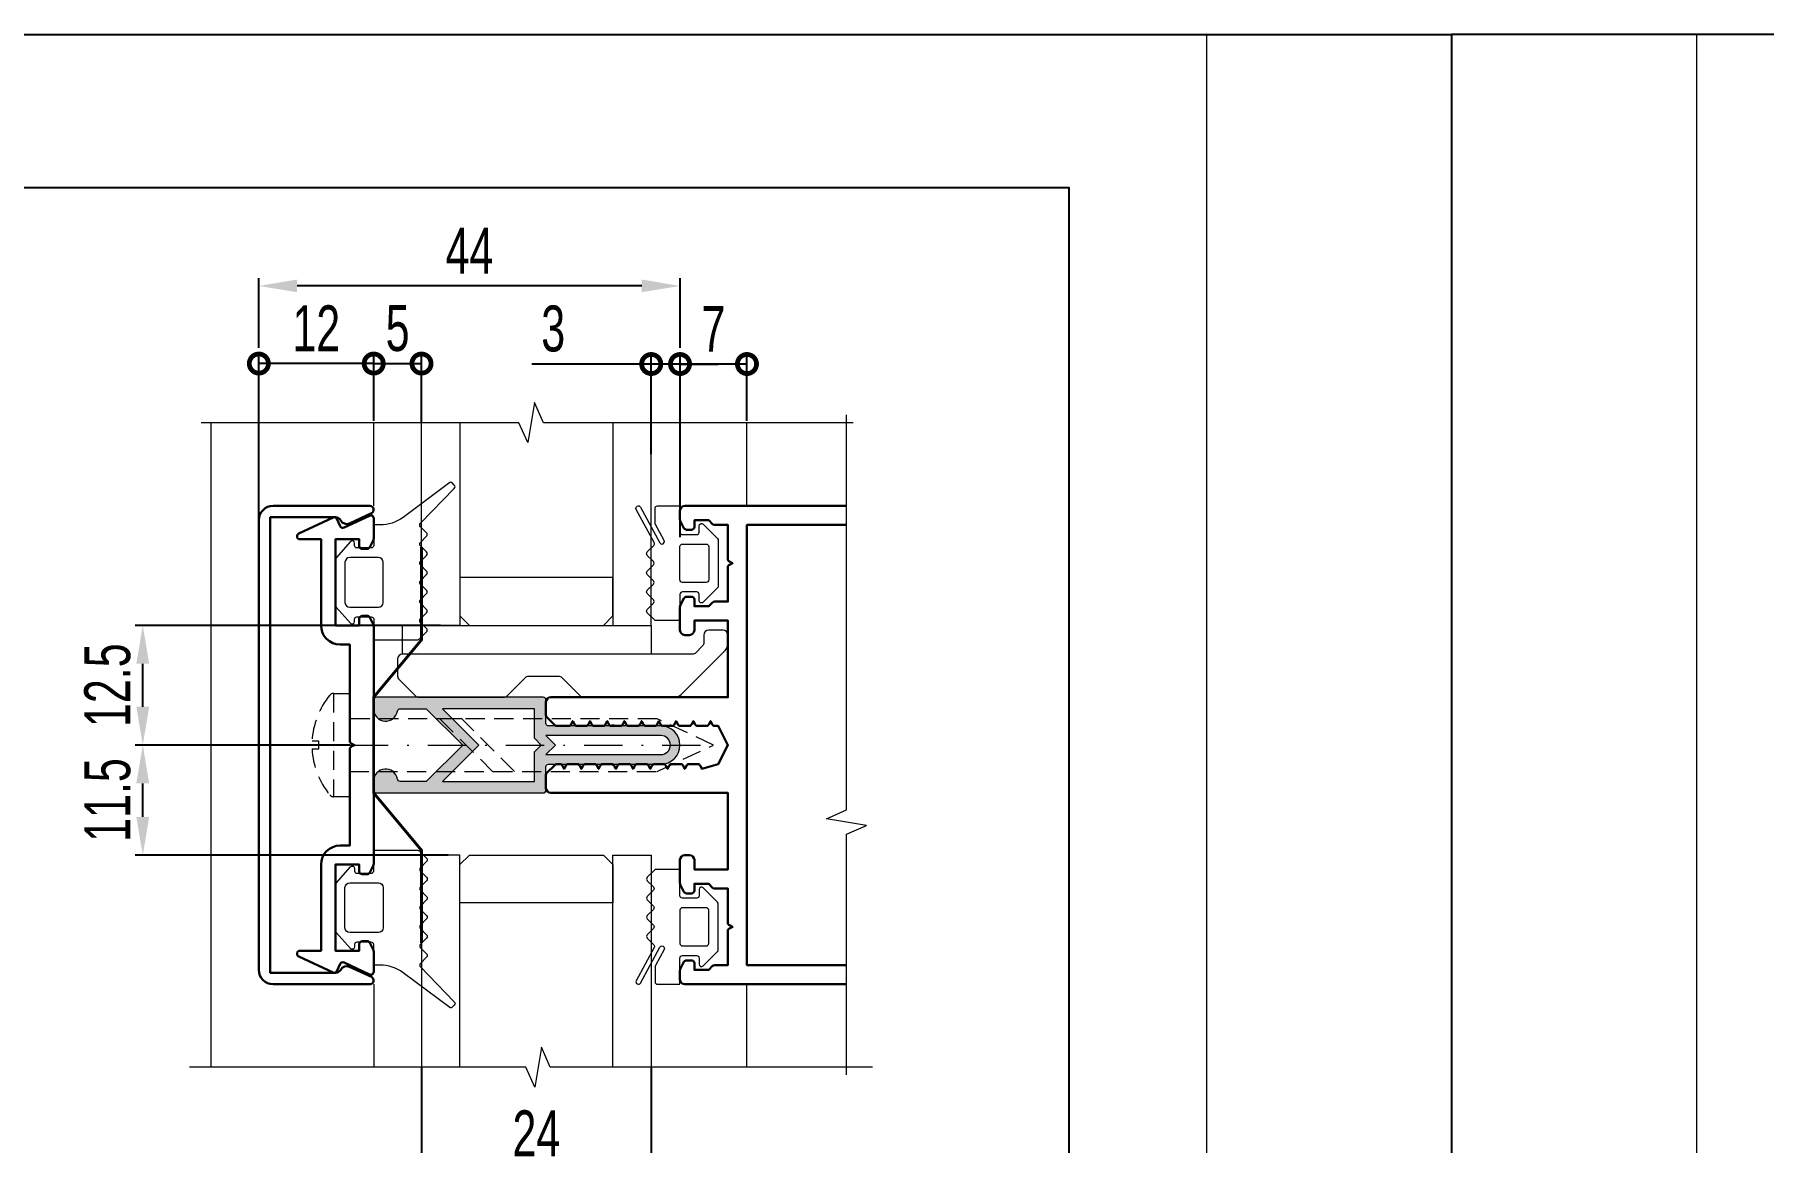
# Model space of a CAD drawing. Extents: x -37 to 8820, y -336 to 478.
# Drawn here: x 957.5 to 1070.4, y 224.6 to 297 of the extents above; entities that cross this region are included whole.
import ezdxf

# ---------------------------------------------------------------- set-up
doc = ezdxf.new("R2010")
doc.units = 0
doc.header["$LTSCALE"] = 5
doc.linetypes.add('DASHDOT', pattern=[1, 0.5, -0.25, 0, -0.25])
doc.linetypes.add('HIDDEN', pattern=[0.375, 0.25, -0.125])
doc.layers.get('0').update_dxf_attribs({"linetype": 'CONTINUOUS', "lineweight": 30})
doc.layers.get('DEFPOINTS').update_dxf_attribs({"linetype": 'CONTINUOUS'})
for name, color, linetype, lineweight in [('1', 6, 'DASHDOT', 13), ('2', 3, 'HIDDEN', 13), ('Dimentions', 5, 'CONTINUOUS', 15), ('Glass', 5, 'CONTINUOUS', 20), ('Ал подклад', 7, 'CONTINUOUS', 20), ('Герлен', 7, 'CONTINUOUS', 60), ('Зигзаг', 1, 'CONTINUOUS', 15), ('Конструкции', 252, 'CONTINUOUS', 20), ('Подкладки', 1, 'CONTINUOUS', 20), ('Уплотнители', 1, 'CONTINUOUS', 20), ('Штриховка', 1, 'CONTINUOUS', 5)]:
    doc.layers.add(name, color=color, linetype=linetype, lineweight=lineweight)
doc.layers.add('Скрытые', color=14, linetype='CONTINUOUS', plot=False)
doc.styles.add('3', font='RUSS.SHX', dxfattribs={"width": 0.7, "height": 3})
doc.dimstyles.new('MX1_6', dxfattribs={"dimtxt": 3, "dimasz": 2.5, "dimexe": 0.5, "dimexo": 0, "dimgap": 0.8, "dimtad": 1, "dimlfac": 1.6, "dimdsep": 46, "dimtxsty": '3', "dimcen": 0, "dimclrd": 256, "dimclre": 256, "dimclrt": 256, "dimaunit": 1, "dimadec": 0, "dimazin": 0, "dimtfac": 1, "dimtmove": 0, "dimatfit": 1, "dimfxl": 1, "dimtvp": 1, "dimtolj": 1, "dimtzin": 0, "dimarcsym": 0})

# ---------------------------------------------------------------- blocks, each defined once
blk = doc.blocks.new('_DotSmall')
at = {"color": 0, "linetype": 'ByBlock', "const_width": 0.5}
blk.add_lwpolyline([(-0.0625, 0, 1), (0.0625, 0, 1)], format="xyb", close=True, dxfattribs=at)
blk = doc.blocks.new('*D613')
at = {"layer": 'DEFPOINTS', "color": 0, "linetype": 'Continuous', "transparency": 16777216}
for p in [(972.12, 275.51), (979.62, 271.76), (972.12, 262.7)]:
    blk.add_point(p, dxfattribs=at)
at = {"layer": 'Dimentions', "linetype": 'Continuous', "lineweight": -2, "transparency": 16777216}
for p, q in [((972.12, 262.7), (972.12, 276.01)), ((979.62, 275.51), (972.12, 275.51)), ((979.62, 271.76), (979.62, 276.01))]:
    blk.add_line(p, q, dxfattribs=at)
at = {"layer": 'Dimentions', "linetype": 'Continuous', "lineweight": -2, "transparency": 16777216, "xscale": 2.5, "yscale": 2.5, "zscale": 2.5, "rotation": 180}
blk.add_blockref('_DotSmall', (972.12, 275.51), dxfattribs=at)
at = {"layer": 'Dimentions', "linetype": 'Continuous', "lineweight": -2, "transparency": 16777216, "xscale": 2.5, "yscale": 2.5, "zscale": 2.5}
blk.add_blockref('_DotSmall', (979.62, 275.51), dxfattribs=at)
at = {"layer": 'Dimentions', "linetype": 'Continuous', "transparency": 16777216, "insert": (975.87, 277.81), "char_height": 3, "attachment_point": 5, "style": '3'}
blk.add_mtext('\\A1;12', dxfattribs=at)
blk = doc.blocks.new('*D614')
at = {"layer": 'DEFPOINTS', "color": 0, "linetype": 'Continuous', "transparency": 16777216}
for p in [(999.62, 275.48), (997.74, 269.59), (999.62, 264.17)]:
    blk.add_point(p, dxfattribs=at)
at = {"layer": 'Dimentions', "linetype": 'Continuous', "lineweight": -2, "transparency": 16777216}
for p, q in [((997.74, 275.48), (989.94, 275.48)), ((997.74, 269.59), (997.74, 275.98)), ((999.62, 275.48), (997.74, 275.48)), ((999.62, 264.17), (999.62, 275.98)), ((999.62, 275.48), (1002.12, 275.48))]:
    blk.add_line(p, q, dxfattribs=at)
at = {"layer": 'Dimentions', "linetype": 'Continuous', "lineweight": -2, "transparency": 16777216, "xscale": 2.5, "yscale": 2.5, "zscale": 2.5}
blk.add_blockref('_DotSmall', (997.74, 275.48), dxfattribs=at)
at = {"layer": 'Dimentions', "linetype": 'Continuous', "lineweight": -2, "transparency": 16777216, "xscale": 2.5, "yscale": 2.5, "zscale": 2.5, "rotation": 180}
blk.add_blockref('_DotSmall', (999.62, 275.48), dxfattribs=at)
at = {"layer": 'Dimentions', "linetype": 'Continuous', "transparency": 16777216, "insert": (991.34, 277.78), "char_height": 3, "attachment_point": 5, "style": '3'}
blk.add_mtext('\\A1;3', dxfattribs=at)
blk = doc.blocks.new('*D615')
at = {"layer": 'DEFPOINTS', "color": 0, "linetype": 'Continuous', "transparency": 16777216}
for p in [(972.12, 280.58), (972.12, 276.54), (999.62, 276.54)]:
    blk.add_point(p, dxfattribs=at)
at = {"layer": 'Dimentions', "linetype": 'Continuous', "lineweight": -2, "transparency": 16777216}
for p, q in [((972.12, 276.54), (972.12, 281.08)), ((999.62, 276.54), (999.62, 281.08)), ((997.12, 280.58), (974.62, 280.58))]:
    blk.add_line(p, q, dxfattribs=at)
at = {"layer": 'Dimentions', "linetype": 'Continuous', "transparency": 16777216}
for points in [[(974.62, 281), (974.62, 280.17), (972.12, 280.58)], [(997.12, 281), (997.12, 280.17), (999.62, 280.58)]]:
    blk.add_solid(points, dxfattribs=at)
at = {"layer": 'Dimentions', "linetype": 'Continuous', "transparency": 16777216, "insert": (985.87, 282.88), "char_height": 3, "attachment_point": 5, "style": '3'}
blk.add_mtext('\\A1;44', dxfattribs=at)
blk = doc.blocks.new('*D616')
at = {"layer": 'DEFPOINTS', "color": 0, "linetype": 'Continuous', "transparency": 16777216}
for p in [(982.74, 229.54), (997.74, 229.54), (997.74, 222.93)]:
    blk.add_point(p, dxfattribs=at)
at = {"layer": 'Dimentions', "linetype": 'Continuous', "lineweight": -2, "transparency": 16777216}
for p, q in [((982.74, 229.54), (982.74, 222.43)), ((997.74, 229.54), (997.74, 222.43)), ((985.24, 222.93), (995.24, 222.93))]:
    blk.add_line(p, q, dxfattribs=at)
at = {"layer": 'Dimentions', "linetype": 'Continuous', "transparency": 16777216}
for points in [[(985.24, 223.35), (985.24, 222.51), (982.74, 222.93)], [(995.24, 223.35), (995.24, 222.51), (997.74, 222.93)]]:
    blk.add_solid(points, dxfattribs=at)
at = {"layer": 'Dimentions', "linetype": 'Continuous', "transparency": 16777216, "insert": (990.24, 225.23), "char_height": 3, "attachment_point": 5, "style": '3'}
blk.add_mtext('\\A1;24', dxfattribs=at)
blk = doc.blocks.new('*D617')
at = {"layer": 'DEFPOINTS', "color": 0, "linetype": 'Continuous', "transparency": 16777216}
for p in [(982.74, 275.51), (979.62, 271.76), (982.74, 271.64)]:
    blk.add_point(p, dxfattribs=at)
at = {"layer": 'Dimentions', "linetype": 'Continuous', "lineweight": -2, "transparency": 16777216}
for p, q in [((979.62, 271.76), (979.62, 276.01)), ((979.62, 275.51), (982.74, 275.51)), ((982.74, 271.64), (982.74, 276.01))]:
    blk.add_line(p, q, dxfattribs=at)
at = {"layer": 'Dimentions', "linetype": 'Continuous', "lineweight": -2, "transparency": 16777216, "xscale": 2.5, "yscale": 2.5, "zscale": 2.5, "rotation": 180}
blk.add_blockref('_DotSmall', (979.62, 275.51), dxfattribs=at)
at = {"layer": 'Dimentions', "linetype": 'Continuous', "lineweight": -2, "transparency": 16777216, "xscale": 2.5, "yscale": 2.5, "zscale": 2.5}
blk.add_blockref('_DotSmall', (982.74, 275.51), dxfattribs=at)
at = {"layer": 'Dimentions', "linetype": 'Continuous', "transparency": 16777216, "insert": (981.18, 277.81), "char_height": 3, "attachment_point": 5, "style": '3'}
blk.add_mtext('\\A1;5', dxfattribs=at)
blk = doc.blocks.new('*D618')
at = {"layer": 'DEFPOINTS', "color": 0, "linetype": 'Continuous', "transparency": 16777216}
for p in [(999.62, 275.48), (999.62, 271.76), (1003.99, 271.76)]:
    blk.add_point(p, dxfattribs=at)
at = {"layer": 'Dimentions', "linetype": 'Continuous', "lineweight": -2, "transparency": 16777216}
for p, q in [((999.62, 271.76), (999.62, 275.98)), ((1003.99, 275.48), (999.62, 275.48)), ((1003.99, 271.76), (1003.99, 275.98))]:
    blk.add_line(p, q, dxfattribs=at)
at = {"layer": 'Dimentions', "linetype": 'Continuous', "lineweight": -2, "transparency": 16777216, "xscale": 2.5, "yscale": 2.5, "zscale": 2.5, "rotation": 180}
blk.add_blockref('_DotSmall', (999.62, 275.48), dxfattribs=at)
at = {"layer": 'Dimentions', "linetype": 'Continuous', "lineweight": -2, "transparency": 16777216, "xscale": 2.5, "yscale": 2.5, "zscale": 2.5}
blk.add_blockref('_DotSmall', (1003.99, 275.48), dxfattribs=at)
at = {"layer": 'Dimentions', "linetype": 'Continuous', "transparency": 16777216, "insert": (1001.8, 277.78), "char_height": 3, "attachment_point": 5, "style": '3'}
blk.add_mtext('\\A1;7', dxfattribs=at)
blk = doc.blocks.new('*D642')
at = {"layer": 'DEFPOINTS', "color": 0, "transparency": 16777216}
for p in [(964.54, 258.4), (983.99, 258.4), (978.05, 250.59)]:
    blk.add_point(p, dxfattribs=at)
at = {"layer": 'Dimentions', "lineweight": -2, "transparency": 16777216}
for p, q in [((983.99, 258.4), (964.04, 258.4)), ((964.54, 253.09), (964.54, 255.9)), ((978.05, 250.59), (964.04, 250.59))]:
    blk.add_line(p, q, dxfattribs=at)
at = {"layer": 'Dimentions', "transparency": 16777216}
for points in [[(964.12, 255.9), (964.96, 255.9), (964.54, 258.4)], [(964.12, 253.09), (964.96, 253.09), (964.54, 250.59)]]:
    blk.add_solid(points, dxfattribs=at)
at = {"layer": 'Dimentions', "transparency": 16777216, "insert": (962.24, 254.5), "char_height": 3, "attachment_point": 5, "rotation": 90, "style": '3'}
blk.add_mtext('\\A1;12.5', dxfattribs=at)
blk = doc.blocks.new('*D645')
at = {"layer": 'DEFPOINTS', "color": 0, "transparency": 16777216}
for p in [(964.54, 250.59), (966.96, 250.59), (984.47, 243.4)]:
    blk.add_point(p, dxfattribs=at)
at = {"layer": 'Dimentions', "lineweight": -2, "transparency": 16777216}
for p, q in [((966.96, 250.59), (964.04, 250.59)), ((964.54, 245.9), (964.54, 248.09)), ((984.47, 243.4), (964.04, 243.4))]:
    blk.add_line(p, q, dxfattribs=at)
at = {"layer": 'Dimentions', "transparency": 16777216}
for points in [[(964.12, 248.09), (964.96, 248.09), (964.54, 250.59)], [(964.12, 245.9), (964.96, 245.9), (964.54, 243.4)]]:
    blk.add_solid(points, dxfattribs=at)
at = {"layer": 'Dimentions', "transparency": 16777216, "insert": (962.24, 247), "char_height": 3, "attachment_point": 5, "rotation": 90, "style": '3'}
blk.add_mtext('\\A1;11.5', dxfattribs=at)

msp = doc.modelspace()

# ---------------------------------------------------------------- hatches: boundary and pattern name
at = {"layer": 'Штриховка'}
h = msp.add_hatch(color=256, dxfattribs=at)
h.paths.add_polyline_path([(990.8667, 253.5295, 0.41421356), (990.6792, 253.717), (979.8042, 253.717, 0.41421356), (979.6167, 253.5295), (979.6167, 252.9358, 0.92211283), (981.1689, 252.8098, -0.36752318), (981.354, 252.967), (983.0542, 252.967), (983.9292, 252.092), (984.9898, 252.092), (984.1148, 252.967), (990.1167, 252.967), (990.1167, 252.092), (990.8667, 252.092)])
h.paths.add_polyline_path([(990.8667, 249.092), (990.1167, 249.092), (990.1167, 248.217), (984.1148, 248.217), (984.9898, 249.092), (983.9292, 249.092), (983.0542, 248.217), (981.354, 248.217, -0.36752318), (981.1689, 248.3743, 0.92211283), (979.6167, 248.2483), (979.6167, 247.6545, 0.41421356), (979.8042, 247.467), (990.6792, 247.467, 0.41421356), (990.8667, 247.6545)])
h.paths.add_polyline_path([(986.4898, 250.592), (985.4292, 250.592), (983.9292, 249.092), (984.9898, 249.092)])
h.paths.add_polyline_path([(984.9898, 252.092), (983.9292, 252.092), (985.4292, 250.592), (986.4898, 250.592)])
h.paths.add_polyline_path([(998.3667, 251.842), (995.3667, 251.842), (995.1388, 251.842, -0.02836015), (995.1176, 251.8432, 0.00241783), (995.1167, 251.842), (991.0229, 251.842, -0.41421356), (990.8667, 251.9983), (990.8667, 252.092), (990.1167, 252.092), (990.1167, 251.828), (991.3527, 250.592), (991.4917, 250.592), (990.8667, 251.217), (998.3667, 251.217, -0.41421356), (998.9917, 250.592), (999.6167, 250.592, 0.41421356)])
h.paths.add_polyline_path([(999.6167, 250.592), (998.9917, 250.592, -0.41421356), (998.3667, 249.967), (991.9777, 249.967), (992.6027, 249.342), (992.907, 249.342), (995.1167, 249.342), (995.157, 249.342, -0.19897581), (995.2897, 249.2871, 0.1550132), (995.3667, 249.342), (998.3667, 249.342, 0.41421356)])
h.paths.add_polyline_path([(990.3293, 250.3654), (990.1167, 250.1527), (990.1167, 249.092), (990.8667, 249.092), (990.8667, 249.1858, -0.41421356), (991.0229, 249.342), (991.3527, 249.342)])
h.paths.add_polyline_path([(990.1167, 251.828), (990.1167, 251.0314), (990.556, 250.592), (991.3527, 250.592)], flags=16)
h.paths.add_polyline_path([(991.4222, 250.5225), (991.3527, 250.592), (990.556, 250.592), (990.3293, 250.3654), (991.3527, 249.342), (992.6027, 249.342), (991.9777, 249.967), (990.8667, 249.967)])

# ---------------------------------------------------------------- linework, layer by layer
msp.add_line((979.6167, 258.3603), (979.6167, 242.8238))
for points in [[(972.1167, 235.9045), (972.1167, 265.2795, -0.41421356), (973.0542, 266.217), (979.3667, 266.217, -0.80258485), (979.4723, 265.7405), (978.0357, 265.0705, -0.40155944), (977.4626, 265.2651, 0.27973928), (977.13, 265.467), (972.8667, 265.467), (972.8667, 235.717), (977.13, 235.717, 0.27973928), (977.4626, 235.919, -0.40155944), (978.0357, 236.1135), (979.4723, 235.4436, -0.80258485), (979.3667, 234.967), (973.0542, 234.967, -0.41421356)], [(979.6167, 258.3603, 0.11643382), (979.5969, 258.4441), (979.356, 258.9259, 0.28407904), (979.1883, 259.0295), (978.8667, 259.0295, 0.41421356), (978.6792, 258.842), (978.6792, 258.4045), (977.1167, 258.4045), (977.1167, 264.0295), (978.6792, 264.0295), (978.6792, 263.592, 0.41421356), (978.8667, 263.4045), (979.1883, 263.4045, 0.28407904), (979.356, 263.5082), (979.5969, 263.9899, 0.11643382), (979.6167, 264.0738), (979.6167, 265.4045, 0.54861879), (979.3499, 265.5745), (977.6811, 264.7963, -0.41421356), (977.4319, 264.887), (977.2119, 265.3588, 0.41421356), (976.9627, 265.4495), (974.7249, 264.406, 0.29147342), (974.6167, 264.236), (974.6167, 264.217, 0.41421356), (974.8042, 264.0295), (976.1792, 264.0295), (976.1792, 258.4045, 0.41421356), (977.4292, 257.1545), (978.0542, 257.1545), (978.0542, 250.8642, 0.28407904), (978.1578, 250.6965), (978.3667, 250.592), (978.1578, 250.4876, 0.28407904), (978.0542, 250.3199), (978.0542, 244.0295), (977.4292, 244.0295, 0.41421356), (976.1792, 242.7795), (976.1792, 237.1545), (974.8042, 237.1545, 0.41421356), (974.6167, 236.967), (974.6167, 236.948, 0.29147342), (974.7249, 236.7781), (976.9627, 235.7346, 0.41421356), (977.2119, 235.8253), (977.4319, 236.2971, -0.41421356), (977.6811, 236.3878), (979.3499, 235.6096, 0.54861879), (979.6167, 235.7795), (979.6167, 237.1103, 0.11643382), (979.5969, 237.1941), (979.356, 237.6759, 0.28407904), (979.1883, 237.7795), (978.8667, 237.7795, 0.41421356), (978.6792, 237.592), (978.6792, 237.1545), (977.1167, 237.1545), (977.1167, 242.7795), (978.6792, 242.7795), (978.6792, 242.342, 0.41421356), (978.8667, 242.1545), (979.1883, 242.1545, 0.28407904), (979.356, 242.2582), (979.5969, 242.7399, 0.11643382), (979.6167, 242.8238)]]:
    msp.add_lwpolyline(points, format="xyb", close=True)
msp.add_lwpolyline([(1010.4818, 234.967), (999.9292, 234.967, -0.41421356), (999.6167, 235.2795), (999.6167, 235.8603, -0.11643382), (999.6365, 235.9441), (999.8773, 236.4259, -0.28407904), (1000.0451, 236.5295), (1000.3667, 236.5295, -0.41421356), (1000.5542, 236.342), (1000.5542, 235.9045), (1001.4917, 235.9045), (1001.7493, 236.1621, -0.19891237), (1001.8818, 236.217), (1002.7417, 236.217), (1002.7417, 238.4449, -0.28407904), (1002.8453, 238.6126), (1003.0542, 238.717), (1002.8453, 238.8215, -0.28407904), (1002.7417, 238.9892), (1002.7417, 241.217), (1001.8818, 241.217, -0.19891237), (1001.7493, 241.2719), (1001.4917, 241.5295), (1000.5542, 241.5295), (1000.5542, 241.092, -0.41421356), (1000.3667, 240.9045), (1000.0451, 240.9045, -0.28407904), (999.8773, 241.0082), (999.6365, 241.4899, -0.11643382), (999.6167, 241.5738), (999.6167, 243.092, -0.41421356), (999.9292, 243.4045), (1000.2417, 243.4045, -0.41421356), (1000.5542, 243.092), (1000.5542, 242.467), (1002.7417, 242.467), (1002.7417, 247.467), (991.1792, 247.467, -0.41421356), (990.8667, 247.7795), (990.8667, 248.6394, -0.19891237), (990.9216, 248.7719), (991.4368, 249.2871, -0.19891237), (991.5693, 249.342), (991.782, 249.342, -0.28407904), (991.9497, 249.2384), (992.0542, 249.0295), (992.1586, 249.2384, -0.28407904), (992.3263, 249.342), (992.907, 249.342, -0.28407904), (993.0747, 249.2384), (993.1792, 249.0295), (993.2836, 249.2384, -0.28407904), (993.4513, 249.342), (994.032, 249.342, -0.28407904), (994.1997, 249.2384), (994.3042, 249.0295), (994.4086, 249.2384, -0.28407904), (994.5763, 249.342), (995.157, 249.342, -0.28407904), (995.3247, 249.2384), (995.4292, 249.0295), (995.5336, 249.2384, -0.28407904), (995.7013, 249.342), (996.282, 249.342, -0.28407904), (996.4497, 249.2384), (996.5542, 249.0295), (996.6586, 249.2384, -0.28407904), (996.8263, 249.342), (997.407, 249.342, -0.28407904), (997.5747, 249.2384), (997.6792, 249.0295), (997.7836, 249.2384, -0.28407904), (997.9513, 249.342), (998.532, 249.342, -0.28407904), (998.6997, 249.2384), (998.8042, 249.0295), (998.9086, 249.2384, -0.28407904), (999.0763, 249.342), (999.657, 249.342, -0.28407904), (999.8247, 249.2384), (999.9292, 249.0295), (1000.0336, 249.2384, -0.28407904), (1000.2013, 249.342), (1000.782, 249.342, -0.28407904), (1000.9497, 249.2384), (1001.0542, 249.0295), (1002.1167, 249.342), (1002.7417, 250.592), (1002.1167, 251.842), (1001.8888, 251.842, -0.28407904), (1001.7211, 251.9457), (1001.6167, 252.1545), (1001.5122, 251.9457, -0.28407904), (1001.3445, 251.842), (1000.7638, 251.842, -0.28407904), (1000.5961, 251.9457), (1000.4917, 252.1545), (1000.3872, 251.9457, -0.28407904), (1000.2195, 251.842), (999.6388, 251.842, -0.28407904), (999.4711, 251.9457), (999.3667, 252.1545), (999.2622, 251.9457, -0.28407904), (999.0945, 251.842), (998.5138, 251.842, -0.28407904), (998.3461, 251.9457), (998.2417, 252.1545), (998.1372, 251.9457, -0.28407904), (997.9695, 251.842), (997.3888, 251.842, -0.28407904), (997.2211, 251.9457), (997.1167, 252.1545), (997.0122, 251.9457, -0.28407904), (996.8445, 251.842), (996.2638, 251.842, -0.28407904), (996.0961, 251.9457), (995.9917, 252.1545), (995.8872, 251.9457, -0.28407904), (995.7195, 251.842), (995.1388, 251.842, -0.28407904), (994.9711, 251.9457), (994.8667, 252.1545), (994.7622, 251.9457, -0.28407904), (994.5945, 251.842), (994.0138, 251.842, -0.28407904), (993.8461, 251.9457), (993.7417, 252.1545), (993.6372, 251.9457, -0.28407904), (993.4695, 251.842), (992.8888, 251.842, -0.28407904), (992.7211, 251.9457), (992.6167, 252.1545), (992.5122, 251.9457, -0.28407904), (992.3445, 251.842), (991.5693, 251.842, -0.19891237), (991.4368, 251.8969), (990.9216, 252.4121, -0.19891237), (990.8667, 252.5447), (990.8667, 253.4045, -0.41421356), (991.1792, 253.717), (1002.7417, 253.717), (1002.7417, 258.717), (1000.5542, 258.717), (1000.5542, 258.092, -0.41421356), (1000.2417, 257.7795), (999.9292, 257.7795, -0.41421356), (999.6167, 258.092), (999.6167, 259.6103, -0.11643382), (999.6365, 259.6941), (999.8773, 260.1759, -0.28407904), (1000.0451, 260.2795), (1000.3667, 260.2795, -0.41421356), (1000.5542, 260.092), (1000.5542, 259.6545), (1001.4917, 259.6545), (1001.7493, 259.9121, -0.19891237), (1001.8818, 259.967), (1002.7417, 259.967), (1002.7417, 262.1949, -0.28407904), (1002.8453, 262.3626), (1003.0542, 262.467), (1002.8453, 262.5715, -0.28407904), (1002.7417, 262.7392), (1002.7417, 264.967), (1001.8818, 264.967, -0.19891237), (1001.7493, 265.0219), (1001.4917, 265.2795), (1000.5542, 265.2795), (1000.5542, 264.842, -0.41421356), (1000.3667, 264.6545), (1000.0451, 264.6545, -0.28407904), (999.8773, 264.7582), (999.6365, 265.2399, -0.11643382), (999.6167, 265.3238), (999.6167, 265.9045, -0.41421356), (999.9292, 266.217), (1010.4818, 266.217)], format="xyb")
msp.add_lwpolyline([(1010.4818, 236.217), (1003.9917, 236.217), (1003.9917, 264.967), (1010.4818, 264.967)])
at = {"layer": '1'}
msp.add_line((978.0542, 250.592), (1001.8042, 250.592), dxfattribs=at)
at = {"layer": '2'}
msp.add_line((976.9981, 253.967), (976.9981, 247.217), dxfattribs=at)
msp.add_lwpolyline([(975.5913, 250.8377, -0.16184886), (976.7571, 253.8534, -0.22388754), (976.9981, 253.967), (978.0542, 253.967), (978.0542, 247.217), (976.9981, 247.217, -0.22388754), (976.7571, 247.3307, -0.16184886), (975.5913, 250.3464), (976.029, 250.3464), (976.029, 250.8377)], format="xyb", close=True, dxfattribs=at)
for points in [[(978.0542, 248.8733), (998.1183, 248.8733), (1001.8042, 250.592), (998.1183, 252.3108), (978.0542, 252.3108)], [(983.9326, 252.3108), (987.3701, 248.8733), (988.8024, 248.8733), (985.3649, 252.3108)]]:
    msp.add_lwpolyline(points, close=True, dxfattribs=at)
at = {"layer": 'Dimentions', "linetype": 'Continuous'}
for p, q in [((1034, 297), (1034, 0)), ((1066, 297), (1066, 0))]:
    msp.add_line(p, q, dxfattribs=at)
at = {"layer": 'Glass'}
for points in [[(985.2417, 271.6397), (985.2417, 258.4045), (982.7417, 258.4045), (982.7417, 271.6397)], [(995.2417, 271.6397), (995.2417, 258.4045), (997.7417, 258.4045), (997.7417, 271.6397)], [(985.2417, 229.5443), (985.2417, 243.4045), (982.7417, 243.4045), (982.7417, 229.5443)], [(995.2417, 229.5443), (995.2417, 243.4045), (997.7417, 243.4045), (997.7417, 229.5443)]]:
    msp.add_lwpolyline(points, dxfattribs=at)
for points in [[(985.8667, 258.4045), (994.6167, 258.4045), (995.2417, 259.0295), (995.2417, 261.5295), (985.2417, 261.5295), (985.2417, 259.0295)], [(985.8667, 243.4045), (994.6167, 243.4045), (995.2417, 242.7795), (995.2417, 240.2795), (985.2417, 240.2795), (985.2417, 242.7795)]]:
    msp.add_lwpolyline(points, close=True, dxfattribs=at)
at = {"layer": 'Ал подклад'}
msp.add_lwpolyline([(982.5586, 253.717), (988.1078, 253.717, 0.19891237), (988.3288, 253.8086), (989.5251, 255.0049, -0.19891237), (989.7461, 255.0965), (991.6758, 255.0965, -0.19891237), (991.8968, 255.0049), (993.0931, 253.8086, 0.19891237), (993.3141, 253.717), (999.2506, 253.717, 0.19891237), (999.6925, 253.9001), (1002.5586, 256.7662, 0.19891237), (1002.7417, 257.2081), (1002.7417, 257.7795, 0.41421356), (1002.4292, 258.092), (1001.4917, 258.092, 0.41421356), (1001.1792, 257.7795), (1001.1792, 257.284, -0.19891237), (1001.0876, 257.063), (1000.6457, 256.6211, -0.19891237), (1000.4247, 256.5295), (981.4917, 256.5295, 0.41421356), (981.1792, 256.217), (981.1792, 255.0965, 0.19891237), (981.2707, 254.8755), (982.3376, 253.8086, 0.19891237)], format="xyb", close=True, dxfattribs=at)
at = {"layer": 'Герлен', "ltscale": 2, "const_width": 0.1875}
msp.add_lwpolyline([(982.7417, 263.5295), (982.7417, 257.467), (979.6167, 253.717), (979.6167, 247.467), (982.7417, 243.717), (982.7417, 237.6545)], dxfattribs=at)
at = {"layer": 'Зигзаг'}
for points in [[(1010.924, 271.6397), (990.7045, 271.6397), (990.1237, 272.9576), (989.6881, 270.3449), (989.1056, 271.6397), (968.35, 271.6397)], [(1010.4818, 229.0532), (1010.4818, 244.7652), (1011.7997, 245.3461), (1009.187, 245.7817), (1010.4818, 246.3642), (1010.4818, 272.1658)], [(1012.1819, 229.5443), (991.1507, 229.5443), (990.5698, 230.8622), (990.1342, 228.2495), (989.5517, 229.5443), (967.5892, 229.5443)]]:
    msp.add_lwpolyline(points, dxfattribs=at)
at = {"layer": 'Конструкции'}
for p, q in [((968.9917, 271.6397), (968.9917, 229.5443)), ((979.6167, 266.217), (979.6167, 271.6397)), ((1003.9917, 266.217), (1003.9917, 271.6397)), ((979.6167, 234.967), (979.6167, 229.5443)), ((1003.9917, 229.5443), (1003.9917, 234.967))]:
    msp.add_line(p, q, dxfattribs=at)
at = {"layer": 'Подкладки'}
msp.add_lwpolyline([(981.4917, 256.5295), (981.4917, 258.4045), (997.7417, 258.4045), (997.7417, 256.5295)], close=True, dxfattribs=at)
at = {"layer": 'Скрытые', "linetype": 'Continuous'}
for points in [[(840, 297), (1050, 297), (1050, 0), (840, 0)], [(1260, 297), (1050, 297), (1050, 0), (1260, 0)], [(860, 10), (860, 287), (1025, 287), (1025, 10)]]:
    msp.add_lwpolyline(points, close=True, dxfattribs=at)
at = {"layer": 'Уплотнители'}
for points in [[(978.3667, 258.8108, -0.41421356), (978.5229, 258.967), (979.4604, 258.967, -0.41421356), (979.6167, 258.8108), (979.6167, 257.467), (982.5046, 257.467, 0.19891237), (982.593, 257.5036), (983.0709, 257.9815, 0.41421356), (983.0709, 258.2025), (982.6669, 258.6065, -0.41421356), (982.6669, 258.8275), (983.0709, 259.2315, 0.41421356), (983.0709, 259.4525), (982.6669, 259.8565, -0.41421356), (982.6669, 260.0775), (983.0709, 260.4815, 0.41421356), (983.0709, 260.7025), (982.6669, 261.1065, -0.41421356), (982.6669, 261.3275), (983.0709, 261.7315, 0.41421356), (983.0709, 261.9525), (982.6669, 262.3565, -0.41421356), (982.6669, 262.5775), (983.0709, 262.9815, 0.41421356), (983.0709, 263.2025), (982.6669, 263.6065, -0.41421356), (982.6669, 263.8275), (983.0709, 264.2315, 0.41421356), (983.0709, 264.4525), (982.6669, 264.8565, -0.41421356), (982.6669, 265.0775), (984.8812, 267.3565, 0.41421356), (984.8812, 267.5775), (984.7499, 267.7088, 0.29253821), (984.5854, 267.745), (981.5322, 265.4642, -0.16178775), (980.036, 264.967), (979.6167, 264.967), (979.6167, 263.6233, -0.41421356), (979.4604, 263.467), (978.5229, 263.467, -0.41421356), (978.3667, 263.6233), (978.3667, 263.7795, 0.66858666), (978.0998, 263.8899), (977.1623, 262.8253, 0.19861919), (977.1167, 262.7149), (977.1167, 259.7191, 0.19861919), (977.1623, 259.6088), (978.0998, 258.5442, 0.66858666), (978.3667, 258.6545)], [(998.5775, 263.9478), (998.0106, 264.9928, -0.12491271), (997.9917, 265.0673), (997.9917, 266.0608, -0.41421356), (998.1479, 266.217), (999.6167, 266.217), (999.6167, 264.4983, 0.41421356), (999.7729, 264.342), (1000.7104, 264.342, 0.41421356), (1000.8667, 264.4983), (1000.8667, 264.9045, -0.66858666), (1001.1335, 265.0149), (1002.071, 264.0753, -0.19861919), (1002.1167, 263.9649), (1002.1167, 260.9691, -0.19861919), (1002.071, 260.8588), (1001.1335, 259.9192, -0.66858666), (1000.8667, 260.0295), (1000.8667, 260.4358, 0.41421356), (1000.7104, 260.592), (999.7729, 260.592, 0.41421356), (999.6167, 260.4358), (999.6167, 258.717), (998.0564, 258.717, -0.19891237), (997.9459, 258.7628), (997.4772, 259.2315, -0.41421356), (997.4772, 259.4525), (997.8812, 259.8565, 0.41421356), (997.8812, 260.0775), (997.4772, 260.4815, -0.41421356), (997.4772, 260.7025), (997.8812, 261.1065, 0.41421356), (997.8812, 261.3275), (997.4772, 261.7315, -0.41421356), (997.4772, 261.9525), (997.8812, 262.3565, 0.41421356), (997.8812, 262.5775), (997.4772, 262.9815, -0.41421356), (997.4772, 263.2025), (997.9092, 263.6346, 0.33207606), (997.9361, 263.8195), (996.7606, 265.9863, -1), (997.0353, 266.1353), (998.3029, 263.7988, 1)], [(1001.4917, 263.5608), (1001.4917, 261.3733, -0.41421356), (1001.3354, 261.217), (999.7729, 261.217, -0.41421356), (999.6167, 261.3733), (999.6167, 263.5608, -0.41421356), (999.7729, 263.717), (1001.3354, 263.717, -0.41421356)], [(977.7417, 262.5295), (977.7417, 259.9045, 0.41421356), (978.0542, 259.592), (979.9292, 259.592, 0.41421356), (980.2417, 259.9045), (980.2417, 262.5295, 0.41421356), (979.9292, 262.842), (978.0542, 262.842, 0.41421356)], [(990.8667, 247.6545), (990.8667, 249.1858, -0.41421356), (991.0229, 249.342), (995.1167, 249.342, 0.5), (995.3667, 249.342), (998.3667, 249.342, 1), (998.3667, 251.842), (995.3667, 251.842, 0.5), (995.1167, 251.842), (991.0229, 251.842, -0.41421356), (990.8667, 251.9983), (990.8667, 253.5295, 0.41421356), (990.6792, 253.717), (979.8042, 253.717, 0.41421356), (979.6167, 253.5295), (979.6167, 252.9358, 0.92211283), (981.1689, 252.8098, -0.36752318), (981.354, 252.967), (983.0542, 252.967), (985.4292, 250.592), (983.0542, 248.217), (981.354, 248.217, -0.36752318), (981.1689, 248.3743, 0.92211283), (979.6167, 248.2483), (979.6167, 247.6545, 0.41421356), (979.8042, 247.467), (990.6792, 247.467, 0.41421356)], [(991.4917, 250.592), (990.8667, 249.967), (998.3667, 249.967, 1), (998.3667, 251.217), (990.8667, 251.217), (991.4917, 250.592)], [(978.3667, 242.3733, 0.41421356), (978.5229, 242.217), (979.4604, 242.217, 0.41421356), (979.6167, 242.3733), (979.6167, 243.717), (982.5046, 243.717, -0.19891237), (982.593, 243.6804), (983.0709, 243.2025, -0.41421356), (983.0709, 242.9815), (982.6669, 242.5775, 0.41421356), (982.6669, 242.3565), (983.0709, 241.9525, -0.41421356), (983.0709, 241.7315), (982.6669, 241.3275, 0.41421356), (982.6669, 241.1065), (983.0709, 240.7025, -0.41421356), (983.0709, 240.4815), (982.6669, 240.0775, 0.41421356), (982.6669, 239.8565), (983.0709, 239.4525, -0.41421356), (983.0709, 239.2315), (982.6669, 238.8275, 0.41421356), (982.6669, 238.6065), (983.0709, 238.2025, -0.41421356), (983.0709, 237.9815), (982.6669, 237.5775, 0.41421356), (982.6669, 237.3565), (983.0709, 236.9525, -0.41421356), (983.0709, 236.7315), (982.6669, 236.3275, 0.41421356), (982.6669, 236.1065), (984.8812, 233.8275, -0.41421356), (984.8812, 233.6065), (984.7499, 233.4752, -0.29253821), (984.5854, 233.4391), (981.5322, 235.7199, 0.16178775), (980.036, 236.217), (979.6167, 236.217), (979.6167, 237.5608, 0.41421356), (979.4604, 237.717), (978.5229, 237.717, 0.41421356), (978.3667, 237.5608), (978.3667, 237.4045, -0.66858666), (978.0998, 237.2942), (977.1623, 238.3588, -0.19861919), (977.1167, 238.4691), (977.1167, 241.4649, -0.19861919), (977.1623, 241.5753), (978.0998, 242.6399, -0.66858666), (978.3667, 242.5295)], [(977.7417, 238.6545), (977.7417, 241.2795, -0.41421356), (978.0542, 241.592), (979.9292, 241.592, -0.41421356), (980.2417, 241.2795), (980.2417, 238.6545, -0.41421356), (979.9292, 238.342), (978.0542, 238.342, -0.41421356)], [(998.5775, 237.2363), (998.0106, 236.1912, 0.12491271), (997.9917, 236.1167), (997.9917, 235.1233, 0.41421356), (998.1479, 234.967), (999.6167, 234.967), (999.6167, 236.6858, -0.41421356), (999.7729, 236.842), (1000.7104, 236.842, -0.41421356), (1000.8667, 236.6858), (1000.8667, 236.2795, 0.66858666), (1001.1335, 236.1692), (1002.071, 237.1088, 0.19861919), (1002.1167, 237.2191), (1002.1167, 240.2149, 0.19861919), (1002.071, 240.3253), (1001.1335, 241.2649, 0.66858666), (1000.8667, 241.1545), (1000.8667, 240.7483, -0.41421356), (1000.7104, 240.592), (999.7729, 240.592, -0.41421356), (999.6167, 240.7483), (999.6167, 242.467), (998.0564, 242.467, 0.19891237), (997.9459, 242.4213), (997.4772, 241.9525, 0.41421356), (997.4772, 241.7315), (997.8812, 241.3275, -0.41421356), (997.8812, 241.1065), (997.4772, 240.7025, 0.41421356), (997.4772, 240.4815), (997.8812, 240.0775, -0.41421356), (997.8812, 239.8565), (997.4772, 239.4525, 0.41421356), (997.4772, 239.2315), (997.8812, 238.8275, -0.41421356), (997.8812, 238.6065), (997.4772, 238.2025, 0.41421356), (997.4772, 237.9815), (997.9092, 237.5495, -0.33207606), (997.9361, 237.3645), (996.7606, 235.1978, 1), (997.0353, 235.0488), (998.3029, 237.3853, -1)], [(1001.4917, 237.6233), (1001.4917, 239.8108, 0.41421356), (1001.3354, 239.967), (999.7729, 239.967, 0.41421356), (999.6167, 239.8108), (999.6167, 237.6233, 0.41421356), (999.7729, 237.467), (1001.3354, 237.467, 0.41421356)]]:
    msp.add_lwpolyline(points, format="xyb", close=True, dxfattribs=at)
msp.add_lwpolyline([(990.1167, 250.1527), (990.556, 250.592), (990.1167, 251.0314), (990.1167, 252.967), (984.1148, 252.967), (986.4898, 250.592), (984.1148, 248.217), (990.1167, 248.217)], close=True, dxfattribs=at)

# ---------------------------------------------------------------- dimensions: what is measured, and where the dimension line sits
at = {"layer": 'Dimentions', "linetype": 'Continuous'}
for base, p1, p2, picture, middle in [((972.1167, 280.5828), (999.6167, 276.5449), (972.1167, 276.5449), '*D615', (985.8667, 282.8828)), ((997.7417, 222.9305), (982.7417, 229.5443), (997.7417, 229.5443), '*D616', (990.2417, 225.2305))]:
    dim = msp.add_linear_dim(base=base, p1=p1, p2=p2, dimstyle='MX1_6', dxfattribs=at)
    dim.commit()
    dim.dimension.update_dxf_attribs({"geometry": picture, "text_midpoint": middle})
for base, p1, p2, picture, middle in [((972.1167, 275.5138), (979.6167, 271.7555), (972.1167, 262.6972), '*D613', (975.8667, 277.8138)), ((982.7417, 275.5138), (979.6167, 271.7555), (982.7417, 271.6397), '*D617', (981.1792, 277.8138)), ((999.6167, 275.476), (1003.9917, 271.7555), (999.6167, 271.7555), '*D618', (1001.8042, 277.776))]:
    dim = msp.add_linear_dim(base=base, p1=p1, p2=p2, dimstyle='MX1_6', override={"dimdec": 0, "dimblk1": 'DotSmall', "dimblk2": 'DotSmall', "dimsah": 1}, dxfattribs=at)
    dim.commit()
    dim.dimension.update_dxf_attribs({"geometry": picture, "text_midpoint": middle})
dim = msp.add_linear_dim(base=(999.6167, 275.476), p1=(997.7417, 269.5901), p2=(999.6167, 264.1674), dimstyle='MX1_6', override={"dimdec": 0, "dimblk1": 'DotSmall', "dimblk2": 'DotSmall', "dimsah": 1}, dxfattribs=at)
dim.commit()
dim.dimension.update_dxf_attribs({"geometry": '*D614', "text_midpoint": (991.3417, 275.476), "dimtype": 160})
at = {"layer": 'Dimentions'}
for base, p1, p2, picture, middle in [((964.5391, 258.4045), (978.0542, 250.592), (983.9917, 258.4045), '*D642', (962.2391, 254.4983)), ((964.5391, 250.592), (984.4668, 243.4045), (966.9551, 250.592), '*D645', (962.2391, 246.9983))]:
    dim = msp.add_linear_dim(base=base, p1=p1, p2=p2, angle=90, dimstyle='MX1_6', dxfattribs=at)
    dim.commit()
    dim.dimension.update_dxf_attribs({"geometry": picture, "text_midpoint": middle})

doc.saveas('drawing.dxf')
